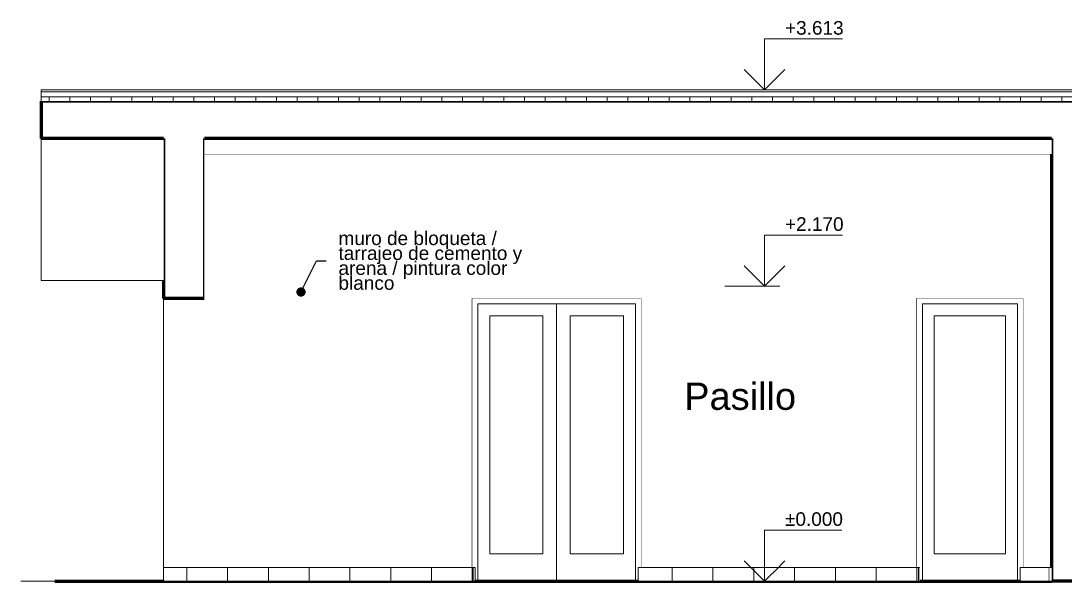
# Model space of a CAD drawing. Header units: metres. Extents: x -41 to 412, y -15 to 25.
# Drawn here: x 316.28 to 323.96, y -14.62 to -10.5 of the extents above; entities that cross this region are included whole.
import ezdxf

# ---------------------------------------------------------------- set-up
doc = ezdxf.new("R2010")
doc.units = ezdxf.units.M
doc.header["$MEASUREMENT"] = 0
doc.set_wipeout_variables(frame=1)
doc.linetypes.add('Wipeout_Contour', pattern=[1, 0, -1])
for name, color, linetype in [('Annotation - Label', 7, 'Continuous'), ('Dimensioning - General', 7, 'Continuous'), ('Interior - Stair & Railing', 7, 'Continuous'), ('LOSA', 7, 'Continuous'), ('Shell - Roof', 7, 'Continuous'), ('Structural - Bearing', 7, 'Continuous')]:
    doc.layers.add(name, color=color, linetype=linetype)
doc.styles.add('GENERATED_STYLE_2', font='arial.ttf')
doc.dimstyles.new('GENERATED_STYLE__6', dxfattribs={"dimtxt": 0.18, "dimasz": 0.1368, "dimexe": 0.18, "dimexo": 0.0625, "dimgap": 0.09, "dimtad": 0, "dimtih": 1, "dimtoh": 1, "dimdec": 4, "dimzin": 0, "dimdsep": 46, "dimcen": 0.09, "dimadec": 0, "dimazin": 0, "dimtfac": 1, "dimtdec": 4, "dimtmove": 0, "dimatfit": 3, "dimldrblk": 'ARROWHEAD_11', "dimfxl": 1, "dimtolj": 1, "dimtzin": 0, "dimarcsym": 0})

# ---------------------------------------------------------------- blocks, each defined once
blk = doc.blocks.new('ARROWHEAD_11')
at = {"color": 0, "linetype": 'Continuous', "lineweight": 0}
blk.add_line((0, 0), (-1, 0), dxfattribs=at)
at = {"color": 0, "linetype": 'Continuous', "lineweight": 0, "const_width": 0.25, "flags": 128}
blk.add_lwpolyline([(-0.125, 0, 1), (0.125, 0, 1)], format="xyb", close=True, dxfattribs=at)

msp = doc.modelspace()

# ---------------------------------------------------------------- linework, layer by layer
at = {"layer": 'Dimensioning - General', "color": 7, "linetype": 'Continuous', "lineweight": 13}
msp.add_line((321.7459, -10.6322), (322.3183, -10.6322), dxfattribs=at)
at = {"layer": 'LOSA', "color": 7, "linetype": 'Continuous', "lineweight": 13}
for p, q in [((316.2761, -14.6206), (316.3061, -14.6206)), ((316.3061, -14.6206), (316.4961, -14.6206)), ((316.4961, -14.6206), (316.5261, -14.6206))]:
    msp.add_line(p, q, dxfattribs=at)

# ---------------------------------------------------------------- texts
at = {"layer": 'Dimensioning - General', "color": 5, "lineweight": 25, "insert": (321.8959, -10.6022), "char_height": 0.1, "attachment_point": 7, "style": 'GENERATED_STYLE_2'}
msp.add_mtext('\\A1;+3.613', dxfattribs=at)

# ---------------------------------------------------------------- wipeouts: each hides what was drawn before it
at = {"color": 254, "linetype": 'Wipeout_Contour', "lineweight": 0, "ltscale": 1271.065306}
msp.add_wipeout([(317.6261, -12.5406), (317.3261, -12.5406), (317.3261, -14.5206), (317.6261, -14.5206)], dxfattribs=at).dxf.layer = 'Structural - Bearing'

# ---------------------------------------------------------------- next in the draw order: linework, layer by layer
at = {"layer": 'Structural - Bearing', "color": 251, "linetype": 'Continuous', "lineweight": 20, "true_color": 0x6a6a6a}
msp.add_line((317.3261, -14.3106), (317.3261, -14.5206), dxfattribs=at)

# ---------------------------------------------------------------- next in the draw order: wipeouts: each hides what was drawn before it
at = {"color": 254, "linetype": 'Wipeout_Contour', "lineweight": 0, "ltscale": 1270.808004}
msp.add_wipeout([(317.6261, -11.3636), (317.3261, -11.3636), (317.3261, -12.5406), (317.6261, -12.5406)], dxfattribs=at).dxf.layer = 'Structural - Bearing'

# ---------------------------------------------------------------- next in the draw order: linework, layer by layer
at = {"layer": 'Structural - Bearing', "color": 7, "linetype": 'Continuous', "lineweight": 60}
for p, q in [((317.3261, -11.3636), (317.3261, -12.5406)), ((317.6261, -11.3636), (317.6261, -12.5406)), ((317.6261, -12.5406), (317.3261, -12.5406))]:
    msp.add_line(p, q, dxfattribs=at)
at = {"layer": 'Structural - Bearing', "color": 251, "linetype": 'Continuous', "lineweight": 20, "true_color": 0x6a6a6a}
msp.add_line((317.3261, -14.3106), (317.3261, -12.5406), dxfattribs=at)

# ---------------------------------------------------------------- next in the draw order: wipeouts: each hides what was drawn before it
at = {"color": 254, "linetype": 'Wipeout_Contour', "lineweight": 0, "ltscale": 1268.399452}
msp.add_wipeout([(316.4261, -11.3636), (316.4261, -12.4094), (317.3261, -12.4094), (317.3261, -11.3636)], dxfattribs=at).dxf.layer = 'Shell - Roof'
at = {"color": 254, "linetype": 'Wipeout_Contour', "lineweight": 0, "ltscale": 3858.994775}
msp.add_wipeout([(317.6261, -14.5206), (319.5961, -14.5206), (319.5961, -12.5406), (320.8361, -12.5406), (320.8361, -14.5206), (322.8661, -14.5206), (322.8661, -12.5406), (323.6461, -12.5406), (323.6461, -14.5206), (323.8561, -14.5206), (323.8561, -11.478), (317.6261, -11.478)], dxfattribs=at).dxf.layer = 'Structural - Bearing'

# ---------------------------------------------------------------- next in the draw order: linework, layer by layer
at = {"layer": 'Dimensioning - General', "color": 7, "linetype": 'Continuous', "lineweight": 13}
for p, q in [((321.7459, -12.4506), (321.7459, -12.0756)), ((321.7459, -12.0756), (322.3183, -12.0756)), ((321.7459, -12.4506), (321.5959, -12.3006)), ((321.8959, -12.3006), (321.7459, -12.4506)), ((321.7459, -14.2456), (322.3128, -14.2456))]:
    msp.add_line(p, q, dxfattribs=at)
at = {"layer": 'Dimensioning - General', "color": 151, "linetype": 'Continuous', "lineweight": 20, "true_color": 0x80c2ff}
for q in [(321.4524, -12.4506), (321.8584, -12.4506)]:
    msp.add_line((321.7459, -12.4506), q, dxfattribs=at)
at = {"layer": 'Shell - Roof', "color": 23, "linetype": 'Continuous', "lineweight": 13, "true_color": 0xbf8080}
msp.add_line((316.4261, -12.4094), (317.3261, -12.4094), dxfattribs=at)
at = {"layer": 'Structural - Bearing', "color": 251, "linetype": 'Continuous', "lineweight": 20, "true_color": 0x6a6a6a}
for p, q in [((323.8561, -11.478), (317.6261, -11.478)), ((319.5961, -14.5206), (319.5961, -12.5406)), ((319.5961, -12.5406), (320.8361, -12.5406)), ((320.8361, -12.5406), (320.8361, -14.5206)), ((322.8661, -14.5206), (322.8661, -12.5406)), ((322.8661, -12.5406), (323.6461, -12.5406)), ((323.6461, -12.5406), (323.6461, -14.5206))]:
    msp.add_line(p, q, dxfattribs=at)

# ---------------------------------------------------------------- next in the draw order: texts
at = {"layer": 'Annotation - Label', "color": 5, "linetype": 'Continuous', "lineweight": 25, "insert": (318.6118, -12.2635), "char_height": 0.1, "width": 1.667098, "attachment_point": 4, "line_spacing_factor": 0.658084, "style": 'GENERATED_STYLE_2'}
msp.add_mtext('\\A1;muro de bloqueta / tarrajeo de cemento y arena / pintura color blanco', dxfattribs=at)
at = {"layer": 'Annotation - Label', "color": 7, "linetype": 'Continuous', "lineweight": 13, "insert": (321.1546, -13.1606), "char_height": 0.2, "attachment_point": 1, "style": 'GENERATED_STYLE_2'}
msp.add_mtext('\\A1;Pasillo', dxfattribs=at)
at = {"layer": 'Dimensioning - General', "color": 5, "lineweight": 25, "char_height": 0.1, "attachment_point": 7, "style": 'GENERATED_STYLE_2'}
for s, insert in [('\\A1;+2.170', (321.8959, -12.0456)), ('\\A1;±0.000', (321.8959, -14.2156))]:
    msp.add_mtext(s, dxfattribs=dict(at, insert=insert))

# ---------------------------------------------------------------- next in the draw order: wipeouts: each hides what was drawn before it
at = {"color": 254, "linetype": 'Wipeout_Contour', "lineweight": 0, "ltscale": 1281.816544}
msp.add_wipeout([(320.2161, -14.4206), (320.2161, -12.6686), (320.1161, -12.6686), (320.1161, -14.4206)], dxfattribs=at).dxf.layer = 'Structural - Bearing'

# ---------------------------------------------------------------- next in the draw order: wipeouts: each hides what was drawn before it
at = {"color": 254, "linetype": 'Wipeout_Contour', "lineweight": 0, "ltscale": 1621.575049}
msp.add_wipeout([(323.8561, -14.3106), (323.8561, -14.6206), (324.0561, -14.6206), (324.0561, -11.3636), (323.8561, -11.3636)], dxfattribs=at).dxf.layer = 'Structural - Bearing'
at = {"color": 254, "linetype": 'Wipeout_Contour', "lineweight": 0, "ltscale": 2239.909965}
msp.add_wipeout([(319.5961, -12.5806), (319.5961, -14.5206), (319.6003, -14.5206), (319.6161, -14.5206), (319.6161, -14.6206), (319.6361, -14.6206), (319.6361, -12.5806)], dxfattribs=at).dxf.layer = 'Structural - Bearing'
at = {"color": 254, "linetype": 'Wipeout_Contour', "lineweight": 0, "ltscale": 1926.75622}
msp.add_wipeout([(320.7961, -12.5806), (320.7961, -14.6206), (320.8161, -14.6206), (320.8161, -14.5206), (320.8361, -14.5206), (320.8361, -12.5806)], dxfattribs=at).dxf.layer = 'Structural - Bearing'
at = {"color": 254, "linetype": 'Wipeout_Contour', "lineweight": 0, "ltscale": 1939.164329}
msp.add_wipeout([(322.8661, -12.5806), (322.8661, -14.5206), (322.8861, -14.5206), (322.8861, -14.6206), (322.9061, -14.6206), (322.9061, -12.5806)], dxfattribs=at).dxf.layer = 'Structural - Bearing'
at = {"color": 254, "linetype": 'Wipeout_Contour', "lineweight": 0, "ltscale": 1943.600088}
msp.add_wipeout([(323.6061, -12.5806), (323.6061, -14.6206), (323.6261, -14.6206), (323.6261, -14.5206), (323.6461, -14.5206), (323.6461, -12.5806)], dxfattribs=at).dxf.layer = 'Structural - Bearing'

# ---------------------------------------------------------------- next in the draw order: linework, layer by layer
at = {"layer": 'Structural - Bearing', "color": 7, "linetype": 'Continuous', "lineweight": 60}
for p in [(323.8561, -14.5206), (323.8361, -14.6206), (324.0561, -14.6206)]:
    msp.add_line(p, (323.8561, -14.6206), dxfattribs=at)
at = {"layer": 'Structural - Bearing', "color": 7, "linetype": 'Continuous', "lineweight": 60, "flags": 128}
msp.add_lwpolyline([(323.8561, -11.3636), (323.8561, -14.3106), (323.8561, -14.5206)], dxfattribs=at)

# ---------------------------------------------------------------- next in the draw order: wipeouts: each hides what was drawn before it
at = {"color": 254, "linetype": 'Wipeout_Contour', "lineweight": 0, "ltscale": 1922.817541}
msp.add_wipeout([(319.6361, -12.5806), (320.7961, -12.5806), (320.8361, -12.5806), (320.8361, -12.5406), (319.5961, -12.5406), (319.5961, -12.5806)], dxfattribs=at).dxf.layer = 'Structural - Bearing'
at = {"color": 254, "linetype": 'Wipeout_Contour', "lineweight": 0, "ltscale": 1941.043191}
msp.add_wipeout([(322.8661, -12.5406), (322.8661, -12.5806), (322.9061, -12.5806), (323.6061, -12.5806), (323.6461, -12.5806), (323.6461, -12.5406)], dxfattribs=at).dxf.layer = 'Structural - Bearing'
at = {"color": 254, "linetype": 'Wipeout_Contour', "lineweight": 0, "ltscale": 1279.874293}
msp.add_wipeout([(319.7241, -12.6686), (319.6361, -12.6686), (319.6361, -14.4206), (319.7241, -14.4206)], dxfattribs=at).dxf.layer = 'Structural - Bearing'
at = {"color": 254, "linetype": 'Wipeout_Contour', "lineweight": 0, "ltscale": 1284.158439}
msp.add_wipeout([(320.7081, -14.4206), (320.7961, -14.4206), (320.7961, -12.6686), (320.7081, -12.6686)], dxfattribs=at).dxf.layer = 'Structural - Bearing'
at = {"color": 254, "linetype": 'Wipeout_Contour', "lineweight": 0, "ltscale": 1292.942618}
msp.add_wipeout([(322.9061, -12.6686), (322.9061, -14.4206), (322.9941, -14.4206), (322.9941, -12.6686)], dxfattribs=at).dxf.layer = 'Structural - Bearing'
at = {"color": 254, "linetype": 'Wipeout_Contour', "lineweight": 0, "ltscale": 1295.388459}
msp.add_wipeout([(323.5181, -14.4206), (323.6061, -14.4206), (323.6061, -12.6686), (323.5181, -12.6686)], dxfattribs=at).dxf.layer = 'Structural - Bearing'

# ---------------------------------------------------------------- next in the draw order: leaders
at = {"layer": 'Annotation - Label', "color": 151, "linetype": 'Continuous', "lineweight": 20, "true_color": 0x80c2ff, "annotation_type": 0, "has_hookline": 1, "hookline_direction": 0, "text_width": 1.3475}
msp.add_leader([(318.336, -12.4938), (318.4515, -12.2635), (318.5218, -12.2635)], dimstyle='GENERATED_STYLE__6', dxfattribs=at)

# ---------------------------------------------------------------- next in the draw order: wipeouts: each hides what was drawn before it
at = {"color": 254, "linetype": 'Wipeout_Contour', "lineweight": 0, "ltscale": 1283.779906}
msp.add_wipeout([(317.6261, -11.3636), (317.6261, -11.478), (323.8561, -11.478), (323.8561, -11.3636)], dxfattribs=at).dxf.layer = 'Shell - Roof'
at = {"color": 254, "linetype": 'Wipeout_Contour', "lineweight": 0, "ltscale": 1921.104815}
msp.add_wipeout([(319.6361, -12.5806), (319.6361, -12.6686), (319.7241, -12.6686), (320.1161, -12.6686), (320.2161, -12.6686), (320.2161, -12.5806)], dxfattribs=at).dxf.layer = 'Structural - Bearing'
at = {"color": 254, "linetype": 'Wipeout_Contour', "lineweight": 0, "ltscale": 1941.060301}
msp.add_wipeout([(322.9061, -12.6686), (322.9941, -12.6686), (323.5181, -12.6686), (323.6061, -12.6686), (323.6061, -12.5806), (322.9061, -12.5806)], dxfattribs=at).dxf.layer = 'Structural - Bearing'
at = {"color": 254, "linetype": 'Wipeout_Contour', "lineweight": 0, "ltscale": 1921.489963}
msp.add_wipeout([(319.6361, -14.6206), (320.2161, -14.6206), (320.2161, -14.4206), (320.1161, -14.4206), (319.7241, -14.4206), (319.6361, -14.4206)], dxfattribs=at).dxf.layer = 'Structural - Bearing'
at = {"color": 254, "linetype": 'Wipeout_Contour', "lineweight": 0, "ltscale": 1941.441491}
msp.add_wipeout([(322.9061, -14.4206), (322.9061, -14.6206), (323.6061, -14.6206), (323.6061, -14.4206), (323.5181, -14.4206), (322.9941, -14.4206)], dxfattribs=at).dxf.layer = 'Structural - Bearing'

# ---------------------------------------------------------------- next in the draw order: linework, layer by layer
at = {"layer": 'Interior - Stair & Railing', "color": 171, "linetype": 'Continuous', "lineweight": 13}
for p, q in [((319.6161, -14.6206), (319.6161, -14.5206)), ((322.8861, -14.6206), (322.8861, -14.5206))]:
    msp.add_line(p, q, dxfattribs=at)
at = {"layer": 'Structural - Bearing', "color": 30, "linetype": 'Continuous', "lineweight": 18, "true_color": 0xff6600}
for p, q in [((319.6361, -12.5806), (319.6361, -14.6206)), ((322.9061, -12.5806), (322.9061, -14.6206)), ((323.6061, -12.5806), (322.9061, -12.5806)), ((323.6061, -14.6206), (323.6061, -12.5806))]:
    msp.add_line(p, q, dxfattribs=at)

# ---------------------------------------------------------------- next in the draw order: wipeouts: each hides what was drawn before it
at = {"color": 254, "linetype": 'Wipeout_Contour', "lineweight": 0, "ltscale": 1288.190464}
msp.add_wipeout([(327.2761, -11.0887), (316.4261, -11.0887), (316.4261, -11.3636), (327.2761, -11.3636)], dxfattribs=at).dxf.layer = 'Shell - Roof'
at = {"color": 254, "linetype": 'Wipeout_Contour', "lineweight": 0, "ltscale": 1280.833468}
msp.add_wipeout([(319.7241, -14.4206), (320.1161, -14.4206), (320.1161, -12.6686), (319.7241, -12.6686)], dxfattribs=at).dxf.layer = 'Structural - Bearing'
at = {"color": 254, "linetype": 'Wipeout_Contour', "lineweight": 0, "ltscale": 1282.216184}
msp.add_wipeout([(320.2161, -14.4206), (320.3161, -14.4206), (320.3161, -12.6686), (320.2161, -12.6686)], dxfattribs=at).dxf.layer = 'Structural - Bearing'
at = {"color": 254, "linetype": 'Wipeout_Contour', "lineweight": 0, "ltscale": 1294.165594}
msp.add_wipeout([(322.9941, -12.6686), (322.9941, -14.4206), (323.5181, -14.4206), (323.5181, -12.6686)], dxfattribs=at).dxf.layer = 'Structural - Bearing'

# ---------------------------------------------------------------- next in the draw order: linework, layer by layer
at = {"layer": 'Shell - Roof', "color": 7, "linetype": 'Continuous', "lineweight": 60}
for p, q in [((316.4261, -11.0887), (316.4261, -11.3636)), ((327.2761, -11.0887), (316.4261, -11.0887)), ((317.3261, -11.3636), (316.4261, -11.3636)), ((323.8561, -11.3636), (317.6261, -11.3636))]:
    msp.add_line(p, q, dxfattribs=at)
at = {"layer": 'Shell - Roof', "color": 23, "linetype": 'Continuous', "lineweight": 13, "true_color": 0xbf8080}
msp.add_line((316.4261, -11.3636), (316.4261, -12.4094), dxfattribs=at)
at = {"layer": 'Structural - Bearing', "color": 30, "linetype": 'Continuous', "lineweight": 18, "true_color": 0xff6600}
for p, q in [((319.7241, -14.4206), (319.7241, -12.6686)), ((319.7241, -12.6686), (320.1161, -12.6686)), ((320.1161, -12.6686), (320.1161, -14.4206)), ((322.9941, -14.4206), (322.9941, -12.6686)), ((322.9941, -12.6686), (323.5181, -12.6686)), ((323.5181, -12.6686), (323.5181, -14.4206)), ((320.1161, -14.4206), (319.7241, -14.4206)), ((323.5181, -14.4206), (322.9941, -14.4206))]:
    msp.add_line(p, q, dxfattribs=at)

# ---------------------------------------------------------------- next in the draw order: wipeouts: each hides what was drawn before it
at = {"color": 254, "linetype": 'Wipeout_Contour', "lineweight": 0, "ltscale": 1924.564667}
msp.add_wipeout([(320.7961, -12.5806), (320.2161, -12.5806), (320.2161, -12.6686), (320.3161, -12.6686), (320.7081, -12.6686), (320.7961, -12.6686)], dxfattribs=at).dxf.layer = 'Structural - Bearing'
at = {"color": 254, "linetype": 'Wipeout_Contour', "lineweight": 0, "ltscale": 1924.94912}
msp.add_wipeout([(320.2161, -14.6206), (320.7961, -14.6206), (320.7961, -14.4206), (320.7081, -14.4206), (320.3161, -14.4206), (320.2161, -14.4206)], dxfattribs=at).dxf.layer = 'Structural - Bearing'

# ---------------------------------------------------------------- next in the draw order: linework, layer by layer
at = {"layer": 'Structural - Bearing', "color": 30, "linetype": 'Continuous', "lineweight": 18, "true_color": 0xff6600}
for p, q in [((320.7961, -12.5806), (319.6361, -12.5806)), ((320.2161, -12.5806), (320.2161, -14.6206)), ((320.7961, -14.6206), (320.7961, -12.5806))]:
    msp.add_line(p, q, dxfattribs=at)
at = {"layer": 'Structural - Bearing', "color": 7, "linetype": 'Continuous', "lineweight": 60}
msp.add_line((317.3261, -14.6206), (323.8361, -14.6206), dxfattribs=at)

# ---------------------------------------------------------------- next in the draw order: wipeouts: each hides what was drawn before it
at = {"color": 254, "linetype": 'Wipeout_Contour', "lineweight": 0, "ltscale": 1288.169147}
msp.add_wipeout([(327.2761, -11.0581), (316.4261, -11.0581), (316.4261, -11.0887), (327.2761, -11.0887)], dxfattribs=at).dxf.layer = 'Shell - Roof'
at = {"color": 254, "linetype": 'Wipeout_Contour', "lineweight": 0, "ltscale": 1283.19934}
msp.add_wipeout([(320.7081, -14.4206), (320.7081, -12.6686), (320.3161, -12.6686), (320.3161, -14.4206)], dxfattribs=at).dxf.layer = 'Structural - Bearing'

# ---------------------------------------------------------------- next in the draw order: hatches: boundary and pattern name
at = {"layer": 'Shell - Roof', "linetype": 'Continuous', "lineweight": 0, "true_color": 0x000000}
h = msp.add_hatch(dxfattribs=at)
h.set_pattern_fill('PLANK_FLOOR_VER_0003', color=18, style=0, pattern_type=2)
h.set_pattern_definition([(90, (327.27612, -11.99922), (0.152, 0), [])])
h.paths.add_polyline_path([(327.2761, -11.0581), (316.4261, -11.0581), (316.4261, -11.0887), (327.2761, -11.0887)])

# ---------------------------------------------------------------- next in the draw order: linework, layer by layer
at = {"layer": 'Structural - Bearing', "color": 30, "linetype": 'Continuous', "lineweight": 18, "true_color": 0xff6600}
for p, q in [((320.3161, -12.6686), (320.3161, -14.4206)), ((320.7081, -12.6686), (320.3161, -12.6686)), ((320.7081, -14.4206), (320.7081, -12.6686)), ((320.3161, -14.4206), (320.7081, -14.4206))]:
    msp.add_line(p, q, dxfattribs=at)

# ---------------------------------------------------------------- next in the draw order: wipeouts: each hides what was drawn before it
at = {"color": 254, "linetype": 'Wipeout_Contour', "lineweight": 0, "ltscale": 1275.187285}
msp.add_wipeout([(319.6003, -14.6206), (319.6003, -14.5206), (317.3261, -14.5206), (317.3261, -14.6206)], dxfattribs=at).dxf.layer = 'Interior - Stair & Railing'
at = {"color": 254, "linetype": 'Wipeout_Contour', "lineweight": 0, "ltscale": 1288.693247}
msp.add_wipeout([(320.8161, -14.5206), (320.8161, -14.6206), (322.8703, -14.6206), (322.8703, -14.5206)], dxfattribs=at).dxf.layer = 'Interior - Stair & Railing'
at = {"color": 254, "linetype": 'Wipeout_Contour', "lineweight": 0, "ltscale": 1296.696507}
msp.add_wipeout([(323.8561, -14.5206), (323.8361, -14.5206), (323.8361, -14.6206), (323.8561, -14.6206)], dxfattribs=at).dxf.layer = 'Interior - Stair & Railing'

# ---------------------------------------------------------------- next in the draw order: hatches: boundary and pattern name
at = {"layer": 'Interior - Stair & Railing', "linetype": 'Continuous', "lineweight": 13}
h = msp.add_hatch(dxfattribs=at)
h.set_pattern_fill('GRID_30X30_0003', color=171, style=0, pattern_type=2)
h.set_pattern_definition([(270, (319.59612, -14.62055), (-0.3, 0), []), (180, (319.59612, -14.62055), (0, 0.3), [])])
h.paths.add_polyline_path([(319.6003, -14.6206), (319.6003, -14.5206), (317.3261, -14.5206), (317.3261, -14.6206)])
h = msp.add_hatch(dxfattribs=at)
h.set_pattern_fill('GRID_30X30_0003', color=171, style=0, pattern_type=2)
h.set_pattern_definition([(270, (322.86612, -14.62055), (-0.3, 0), []), (180, (322.86612, -14.62055), (0, 0.3), [])])
h.paths.add_polyline_path([(320.8161, -14.5206), (320.8161, -14.6206), (322.8703, -14.6206), (322.8703, -14.5206)])
at = {"layer": 'Interior - Stair & Railing', "linetype": 'Continuous', "lineweight": 0, "true_color": 0x000000}
h = msp.add_hatch(dxfattribs=at)
h.set_pattern_fill('CONTRAZOCALO_30X30_0003', color=18, style=0, pattern_type=2)
h.set_pattern_definition([(0, (309.3692, -14.62055), (0, 0.3), []), (90, (309.3692, -14.62055), (-0.3, 0), [])])
h.paths.add_polyline_path([(323.8561, -14.5206), (323.8361, -14.5206), (323.8361, -14.6206), (323.8561, -14.6206)])

# ---------------------------------------------------------------- next in the draw order: linework, layer by layer
at = {"layer": 'Dimensioning - General', "color": 7, "linetype": 'Continuous', "lineweight": 13}
for p, q in [((321.7459, -14.6206), (321.7459, -14.2456)), ((321.7459, -14.6206), (321.5959, -14.4706)), ((321.8959, -14.4706), (321.7459, -14.6206))]:
    msp.add_line(p, q, dxfattribs=at)
at = {"layer": 'Dimensioning - General', "color": 151, "linetype": 'Continuous', "lineweight": 20, "true_color": 0x80c2ff}
for q in [(321.4524, -14.6206), (321.8584, -14.6206)]:
    msp.add_line((321.7459, -14.6206), q, dxfattribs=at)
at = {"layer": 'Interior - Stair & Railing', "color": 171, "linetype": 'Continuous', "lineweight": 13}
for p, q in [((317.3261, -14.6206), (317.3261, -14.5206)), ((319.6003, -14.5206), (317.3261, -14.5206)), ((319.6003, -14.6206), (319.6003, -14.5206)), ((320.8161, -14.6206), (320.8161, -14.5206)), ((322.8703, -14.5206), (320.8161, -14.5206)), ((322.8703, -14.6206), (322.8703, -14.5206)), ((323.8361, -14.5206), (323.8361, -14.6206)), ((323.8561, -14.5206), (323.8361, -14.5206))]:
    msp.add_line(p, q, dxfattribs=at)
at = {"layer": 'Structural - Bearing', "color": 7, "linetype": 'Continuous', "lineweight": 60}
msp.add_line((316.5261, -14.6206), (317.3261, -14.6206), dxfattribs=at)

# ---------------------------------------------------------------- next in the draw order: wipeouts: each hides what was drawn before it
at = {"color": 254, "linetype": 'Wipeout_Contour', "lineweight": 0, "ltscale": 1288.163554}
msp.add_wipeout([(327.2761, -11.0072), (316.4261, -11.0072), (316.4261, -11.0581), (327.2761, -11.0581)], dxfattribs=at).dxf.layer = 'Shell - Roof'

# ---------------------------------------------------------------- next in the draw order: hatches: boundary and pattern name
at = {"layer": 'Shell - Roof', "linetype": 'Continuous', "lineweight": 13, "true_color": 0xbf8080}
h = msp.add_hatch(dxfattribs=at)
h.set_pattern_fill('ROOF_TILE_0003', color=23, style=0, pattern_type=2)
h.set_pattern_definition([(0, (309.36921, -14.62055), (0, 0.05), [])])
h.paths.add_polyline_path([(327.2761, -11.0072), (316.4261, -11.0072), (316.4261, -11.0581), (327.2761, -11.0581)])

# ---------------------------------------------------------------- next in the draw order: linework, layer by layer
at = {"layer": 'Dimensioning - General', "color": 7, "linetype": 'Continuous', "lineweight": 13}
for p, q in [((321.7459, -11.0072), (321.7459, -10.6322)), ((321.7459, -11.0072), (321.5959, -10.8572)), ((321.8959, -10.8572), (321.7459, -11.0072))]:
    msp.add_line(p, q, dxfattribs=at)
at = {"layer": 'Dimensioning - General', "color": 151, "linetype": 'Continuous', "lineweight": 20, "true_color": 0x80c2ff}
for q in [(321.4524, -11.0072), (321.8584, -11.0072)]:
    msp.add_line((321.7459, -11.0072), q, dxfattribs=at)
at = {"layer": 'Shell - Roof', "color": 7, "linetype": 'Continuous', "lineweight": 13}
for p, q in [((316.4261, -11.0072), (316.4261, -11.0581)), ((327.2761, -11.0072), (316.4261, -11.0072)), ((327.2761, -11.0581), (316.4261, -11.0581))]:
    msp.add_line(p, q, dxfattribs=at)
at = {"layer": 'Shell - Roof', "color": 23, "linetype": 'Continuous', "lineweight": 13, "true_color": 0xbf8080}
msp.add_line((316.4261, -11.0581), (316.4261, -11.0887), dxfattribs=at)

# ---------------------------------------------------------------- next in the draw order: wipeouts: each hides what was drawn before it
at = {"color": 254, "linetype": 'Wipeout_Contour', "lineweight": 0, "ltscale": 1279.76217}
msp.add_wipeout([(319.6161, -14.6206), (319.6161, -14.5206), (319.6003, -14.5206), (319.6003, -14.6206)], dxfattribs=at).dxf.layer = 'Interior - Stair & Railing'
at = {"color": 254, "linetype": 'Wipeout_Contour', "lineweight": 0, "ltscale": 1292.82872}
msp.add_wipeout([(322.8861, -14.6206), (322.8861, -14.5206), (322.8703, -14.5206), (322.8703, -14.6206)], dxfattribs=at).dxf.layer = 'Interior - Stair & Railing'
at = {"color": 254, "linetype": 'Wipeout_Contour', "lineweight": 0, "ltscale": 1296.236999}
msp.add_wipeout([(323.8361, -14.6206), (323.8361, -14.5206), (323.6261, -14.5206), (323.6261, -14.6206)], dxfattribs=at).dxf.layer = 'Interior - Stair & Railing'

# ---------------------------------------------------------------- next in the draw order: hatches: boundary and pattern name
at = {"layer": 'Interior - Stair & Railing', "linetype": 'Continuous', "lineweight": 13}
h = msp.add_hatch(dxfattribs=at)
h.set_pattern_fill('GRID_30X30_0003', color=171, style=0, pattern_type=2)
h.set_pattern_definition([(270, (319.60819, -14.62055), (-0.21213, 0), []), (180, (319.6082, -14.62055), (0, 0.3), [])])
h.paths.add_polyline_path([(319.6161, -14.6206), (319.6161, -14.5206), (319.6003, -14.5206), (319.6003, -14.6206)])
h = msp.add_hatch(dxfattribs=at)
h.set_pattern_fill('GRID_30X30_0003', color=171, style=0, pattern_type=2)
h.set_pattern_definition([(270, (322.87819, -14.62055), (-0.21213, 0), []), (180, (322.8782, -14.62055), (0, 0.3), [])])
h.paths.add_polyline_path([(322.8861, -14.6206), (322.8861, -14.5206), (322.8703, -14.5206), (322.8703, -14.6206)])
h = msp.add_hatch(dxfattribs=at)
h.set_pattern_fill('GRID_30X30_0003', color=171, style=0, pattern_type=2)
h.set_pattern_definition([(270, (323.84612, -14.62055), (-0.3, 0), []), (180, (323.84612, -14.62055), (0, 0.3), [])])
h.paths.add_polyline_path([(323.8361, -14.6206), (323.8361, -14.5206), (323.6261, -14.5206), (323.6261, -14.6206)])

# ---------------------------------------------------------------- next in the draw order: linework, layer by layer
at = {"layer": 'Interior - Stair & Railing', "color": 171, "linetype": 'Continuous', "lineweight": 13}
for p, q in [((319.6161, -14.5206), (319.6003, -14.5206)), ((322.8861, -14.5206), (322.8703, -14.5206)), ((323.6261, -14.6206), (323.6261, -14.5206)), ((323.8361, -14.5206), (323.6261, -14.5206))]:
    msp.add_line(p, q, dxfattribs=at)

doc.saveas('drawing.dxf')
